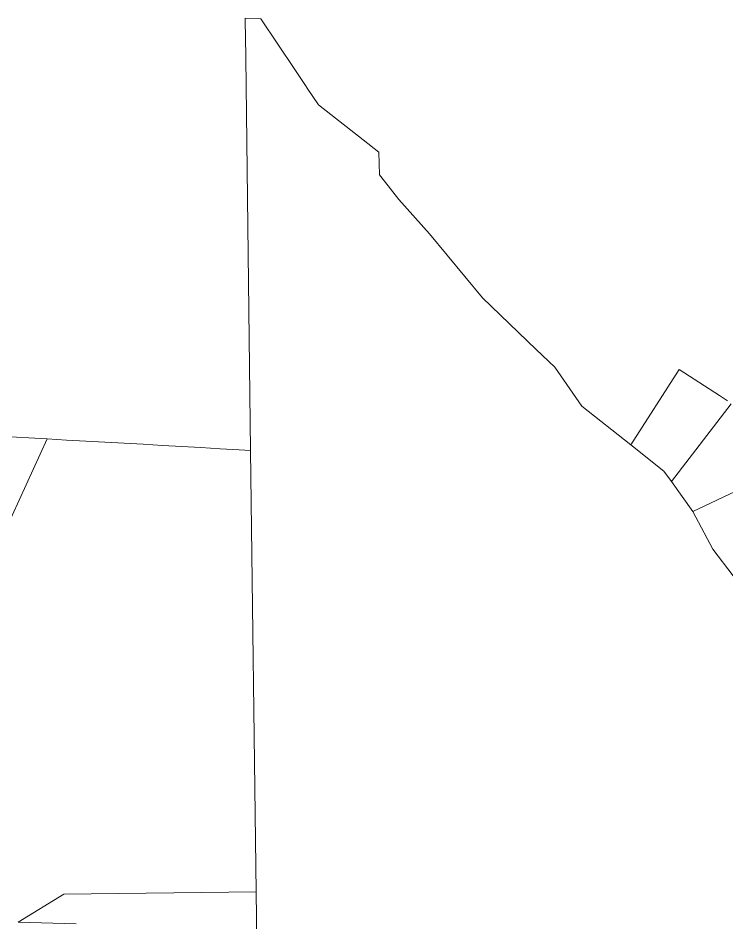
# Model space of a CAD drawing. Header units: feet. Extents: x 865220 to 2774701, y -2240498 to 961524.
# Drawn here: x 2767329 to 2768435, y 960112 to 961524 of the extents above; entities that cross this region are included whole.
import ezdxf

# ---------------------------------------------------------------- set-up
doc = ezdxf.new("R2010")
doc.units = ezdxf.units.FT
doc.header["$LTSCALE"] = 0.015
doc.header["$MEASUREMENT"] = 0
doc.layers.add('Parcels', color=7, linetype='Continuous', lineweight=0)

msp = doc.modelspace()

# ---------------------------------------------------------------- linework, layer by layer
at = {"layer": 'Parcels', "lineweight": 5}
for p, q in [((2767707.8, 961523), (2767683.6, 961523.9)), ((2767683.6, 961523.9), (2767683.6, 961520.2)), ((2767683.6, 961520.2), (2767684.3, 961464.6)), ((2767760.9, 961443.8), (2767707.8, 961523)), ((2767684.3, 961464.6), (2767684.3, 961463.7)), ((2767684.3, 961463.7), (2767684.3, 961462.2)), ((2767684.3, 961462.2), (2767691.9, 960849.2)), ((2767777.8, 961418.5), (2767760.9, 961443.8)), ((2767760.9, 961443.8), (2767760.9, 961443.8)), ((2767780.5, 961414.4), (2767777.8, 961418.5)), ((2767798, 961388.3), (2767780.5, 961414.4)), ((2767867.4, 961333.9), (2767798, 961388.3)), ((2767892.1, 961314.5), (2767867.4, 961333.9)), ((2767893.4, 961279.2), (2767892.1, 961314.5)), ((2767901.1, 961269.3), (2767893.4, 961279.2)), ((2767923.3, 961240.5), (2767901.1, 961269.3)), ((2767971, 961187.2), (2767923.3, 961240.5)), ((2768053.8, 961087.4), (2767971, 961187.2)), ((2768137.8, 961006.5), (2768053.8, 961087.4)), ((2768166.6, 960978.8), (2768137.8, 961006.5)), ((2768209.1, 960918.2), (2768166.6, 960978.8)), ((2768360.9, 960975.3), (2768285.3, 960857.9)), ((2768423.8, 960934.7), (2768360.9, 960975.3)), ((2768430, 960930.6), (2768423.8, 960934.7)), ((2768441.9, 960922), (2768348.8, 960800.6)), ((2768436, 960926.4), (2768430, 960930.6)), ((2768285.3, 960857.9), (2768209.1, 960918.2)), ((2767374.7, 960867), (2767260.7, 960873.4)), ((2767280, 960661), (2767374.7, 960867)), ((2767404.7, 960865.3), (2767374.7, 960867)), ((2767374.7, 960867), (2767374.7, 960867)), ((2767434.6, 960863.6), (2767404.7, 960865.3)), ((2767464.6, 960862), (2767434.6, 960863.6)), ((2767494.5, 960860.3), (2767464.6, 960862)), ((2767524.5, 960858.6), (2767494.5, 960860.3)), ((2767554.4, 960856.9), (2767524.5, 960858.6)), ((2767584.4, 960855.2), (2767554.4, 960856.9)), ((2767614.3, 960853.5), (2767584.4, 960855.2)), ((2767644.3, 960851.8), (2767614.3, 960853.5)), ((2767674.2, 960850.2), (2767644.3, 960851.8)), ((2767644.3, 960851.8), (2767644.3, 960851.8)), ((2767691.9, 960849.2), (2767674.2, 960850.2)), ((2767700.5, 960160.2), (2767691.9, 960849.2)), ((2768285.3, 960857.9), (2768337.1, 960816.8)), ((2768337.1, 960816.8), (2768348.8, 960800.6)), ((2768382.4, 960753.9), (2768523, 960820.4)), ((2768348.8, 960800.6), (2768382.4, 960753.9)), ((2768382.4, 960753.9), (2768413.3, 960694.9)), ((2768413.3, 960694.9), (2768382.4, 960753.9)), ((2768445.3, 960653.2), (2768413.3, 960694.9)), ((2767400.6, 960156.4), (2767700.5, 960160.2)), ((2767700.5, 960160.2), (2767703.6, 959903.9)), ((2767329.1, 960112.9), (2767400.6, 960156.4)), ((2767400.6, 960156.4), (2767329.1, 960112.9)), ((2767329.1, 960112.9), (2767419.8, 960110.3))]:
    msp.add_line(p, q, dxfattribs=at)

doc.saveas('drawing.dxf')
